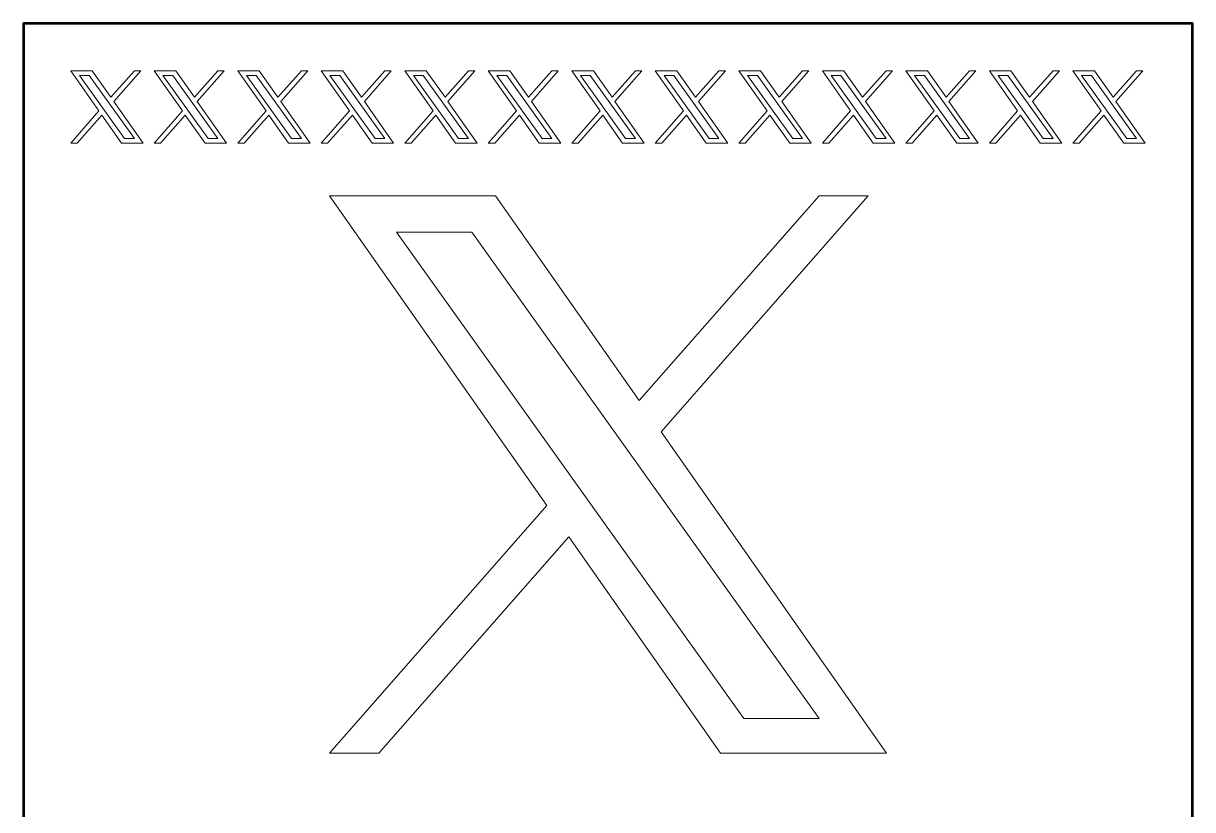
# Model space of a CAD drawing. Header units: centimetres. Extents: x -15 to 18.5, y -14.8 to 14.8.
# Drawn here: x -15 to 6, y 0.73 to 14.85 of the extents above; entities that cross this region are included whole.
import ezdxf

# ---------------------------------------------------------------- set-up
doc = ezdxf.new("R2010")
doc.units = ezdxf.units.CM
doc.header["$MEASUREMENT"] = 0
doc.layers.add('Layer 1', color=7, linetype='Continuous')

msp = doc.modelspace()

# ---------------------------------------------------------------- linework, layer by layer
at = {"layer": 'Layer 1', "lineweight": 53}
msp.add_lwpolyline([(-15, -14.85), (6, -14.85), (6, 14.85), (-15, 14.85), (-15, -14.85)], close=True, dxfattribs=at)
at = {"layer": 'Layer 1', "color": 202, "lineweight": 9}
for points, knots in [([(-13.3762, 13.44956), (-13.3762, 13.44956), (-12.85, 12.69946), (-12.85, 12.69946), (-12.85, 12.69946), (-12.85, 12.69946), (-13.23714, 12.69946), (-13.23714, 12.69946), (-13.23714, 12.69946), (-13.23714, 12.69946), (-13.59161, 13.20468), (-13.59161, 13.20468), (-13.59161, 13.20468), (-13.59161, 13.20468), (-14.03534, 12.69946), (-14.03534, 12.69946), (-14.03534, 12.69946), (-14.03534, 12.69946), (-14.15, 12.69946), (-14.15, 12.69946), (-14.15, 12.69946), (-14.15, 12.69946), (-13.64243, 13.27718), (-13.64243, 13.27718), (-13.64243, 13.27718), (-13.64243, 13.27718), (-14.15, 14.00054), (-14.15, 14.00054), (-14.15, 14.00054), (-14.15, 14.00054), (-13.76286, 14.00054), (-13.76286, 14.00054), (-13.76286, 14.00054), (-13.76286, 14.00054), (-13.42729, 13.52223), (-13.42729, 13.52223), (-13.42729, 13.52223), (-13.42729, 13.52223), (-13.00683, 14.00054), (-13.00683, 14.00054), (-13.00683, 14.00054), (-13.00683, 14.00054), (-12.89217, 14.00054), (-12.89217, 14.00054), (-12.89217, 14.00054), (-12.89217, 14.00054), (-13.3762, 13.44956), (-13.3762, 13.44956)], [0, 0, 0, 0, 0.07692308, 0.07692308, 0.07692308, 0.07692308, 0.15384615, 0.15384615, 0.15384615, 0.15384615, 0.23076923, 0.23076923, 0.23076923, 0.23076923, 0.30769231, 0.30769231, 0.30769231, 0.30769231, 0.38461538, 0.38461538, 0.38461538, 0.38461538, 0.46153846, 0.46153846, 0.46153846, 0.46153846, 0.53846154, 0.53846154, 0.53846154, 0.53846154, 0.61538462, 0.61538462, 0.61538462, 0.61538462, 0.69230769, 0.69230769, 0.69230769, 0.69230769, 0.76923077, 0.76923077, 0.76923077, 0.76923077, 0.84615385, 0.84615385, 0.84615385, 0.84615385, 1, 1, 1, 1]), ([(-13.99395, 13.91587), (-13.99395, 13.91587), (-13.18311, 12.77997), (-13.18311, 12.77997), (-13.18311, 12.77997), (-13.18311, 12.77997), (-13.00691, 12.77997), (-13.00691, 12.77997), (-13.00691, 12.77997), (-13.00691, 12.77997), (-13.8178, 13.91587), (-13.8178, 13.91587), (-13.8178, 13.91587), (-13.8178, 13.91587), (-13.99395, 13.91587), (-13.99395, 13.91587)], [0, 0, 0, 0, 0.2, 0.2, 0.2, 0.2, 0.4, 0.4, 0.4, 0.4, 0.6, 0.6, 0.6, 0.6, 1, 1, 1, 1]), ([(-13.99395, 13.91587), (-13.99395, 13.91587), (-13.99395, 13.91587), (-13.99395, 13.91587), (-13.99395, 13.91587), (-13.99395, 13.91587), (-13.99395, 13.91587), (-13.99395, 13.91587)], [0, 0, 0, 0, 0.33333333, 0.33333333, 0.33333333, 0.33333333, 1, 1, 1, 1]), ([(-11.8762, 13.44956), (-11.8762, 13.44956), (-11.35, 12.69946), (-11.35, 12.69946), (-11.35, 12.69946), (-11.35, 12.69946), (-11.73714, 12.69946), (-11.73714, 12.69946), (-11.73714, 12.69946), (-11.73714, 12.69946), (-12.09161, 13.20468), (-12.09161, 13.20468), (-12.09161, 13.20468), (-12.09161, 13.20468), (-12.53534, 12.69946), (-12.53534, 12.69946), (-12.53534, 12.69946), (-12.53534, 12.69946), (-12.65, 12.69946), (-12.65, 12.69946), (-12.65, 12.69946), (-12.65, 12.69946), (-12.14243, 13.27718), (-12.14243, 13.27718), (-12.14243, 13.27718), (-12.14243, 13.27718), (-12.65, 14.00054), (-12.65, 14.00054), (-12.65, 14.00054), (-12.65, 14.00054), (-12.26286, 14.00054), (-12.26286, 14.00054), (-12.26286, 14.00054), (-12.26286, 14.00054), (-11.92729, 13.52223), (-11.92729, 13.52223), (-11.92729, 13.52223), (-11.92729, 13.52223), (-11.50683, 14.00054), (-11.50683, 14.00054), (-11.50683, 14.00054), (-11.50683, 14.00054), (-11.39217, 14.00054), (-11.39217, 14.00054), (-11.39217, 14.00054), (-11.39217, 14.00054), (-11.8762, 13.44956), (-11.8762, 13.44956)], [0, 0, 0, 0, 0.07692308, 0.07692308, 0.07692308, 0.07692308, 0.15384615, 0.15384615, 0.15384615, 0.15384615, 0.23076923, 0.23076923, 0.23076923, 0.23076923, 0.30769231, 0.30769231, 0.30769231, 0.30769231, 0.38461538, 0.38461538, 0.38461538, 0.38461538, 0.46153846, 0.46153846, 0.46153846, 0.46153846, 0.53846154, 0.53846154, 0.53846154, 0.53846154, 0.61538462, 0.61538462, 0.61538462, 0.61538462, 0.69230769, 0.69230769, 0.69230769, 0.69230769, 0.76923077, 0.76923077, 0.76923077, 0.76923077, 0.84615385, 0.84615385, 0.84615385, 0.84615385, 1, 1, 1, 1]), ([(-12.49395, 13.91587), (-12.49395, 13.91587), (-11.68311, 12.77997), (-11.68311, 12.77997), (-11.68311, 12.77997), (-11.68311, 12.77997), (-11.50691, 12.77997), (-11.50691, 12.77997), (-11.50691, 12.77997), (-11.50691, 12.77997), (-12.3178, 13.91587), (-12.3178, 13.91587), (-12.3178, 13.91587), (-12.3178, 13.91587), (-12.49395, 13.91587), (-12.49395, 13.91587)], [0, 0, 0, 0, 0.2, 0.2, 0.2, 0.2, 0.4, 0.4, 0.4, 0.4, 0.6, 0.6, 0.6, 0.6, 1, 1, 1, 1]), ([(-12.49395, 13.91587), (-12.49395, 13.91587), (-12.49395, 13.91587), (-12.49395, 13.91587), (-12.49395, 13.91587), (-12.49395, 13.91587), (-12.49395, 13.91587), (-12.49395, 13.91587)], [0, 0, 0, 0, 0.33333333, 0.33333333, 0.33333333, 0.33333333, 1, 1, 1, 1]), ([(-10.3762, 13.44956), (-10.3762, 13.44956), (-9.85, 12.69946), (-9.85, 12.69946), (-9.85, 12.69946), (-9.85, 12.69946), (-10.23714, 12.69946), (-10.23714, 12.69946), (-10.23714, 12.69946), (-10.23714, 12.69946), (-10.59161, 13.20468), (-10.59161, 13.20468), (-10.59161, 13.20468), (-10.59161, 13.20468), (-11.03534, 12.69946), (-11.03534, 12.69946), (-11.03534, 12.69946), (-11.03534, 12.69946), (-11.15, 12.69946), (-11.15, 12.69946), (-11.15, 12.69946), (-11.15, 12.69946), (-10.64243, 13.27718), (-10.64243, 13.27718), (-10.64243, 13.27718), (-10.64243, 13.27718), (-11.15, 14.00054), (-11.15, 14.00054), (-11.15, 14.00054), (-11.15, 14.00054), (-10.76286, 14.00054), (-10.76286, 14.00054), (-10.76286, 14.00054), (-10.76286, 14.00054), (-10.42729, 13.52223), (-10.42729, 13.52223), (-10.42729, 13.52223), (-10.42729, 13.52223), (-10.00683, 14.00054), (-10.00683, 14.00054), (-10.00683, 14.00054), (-10.00683, 14.00054), (-9.89217, 14.00054), (-9.89217, 14.00054), (-9.89217, 14.00054), (-9.89217, 14.00054), (-10.3762, 13.44956), (-10.3762, 13.44956)], [0, 0, 0, 0, 0.07692308, 0.07692308, 0.07692308, 0.07692308, 0.15384615, 0.15384615, 0.15384615, 0.15384615, 0.23076923, 0.23076923, 0.23076923, 0.23076923, 0.30769231, 0.30769231, 0.30769231, 0.30769231, 0.38461538, 0.38461538, 0.38461538, 0.38461538, 0.46153846, 0.46153846, 0.46153846, 0.46153846, 0.53846154, 0.53846154, 0.53846154, 0.53846154, 0.61538462, 0.61538462, 0.61538462, 0.61538462, 0.69230769, 0.69230769, 0.69230769, 0.69230769, 0.76923077, 0.76923077, 0.76923077, 0.76923077, 0.84615385, 0.84615385, 0.84615385, 0.84615385, 1, 1, 1, 1]), ([(-10.99395, 13.91587), (-10.99395, 13.91587), (-10.18311, 12.77997), (-10.18311, 12.77997), (-10.18311, 12.77997), (-10.18311, 12.77997), (-10.00691, 12.77997), (-10.00691, 12.77997), (-10.00691, 12.77997), (-10.00691, 12.77997), (-10.8178, 13.91587), (-10.8178, 13.91587), (-10.8178, 13.91587), (-10.8178, 13.91587), (-10.99395, 13.91587), (-10.99395, 13.91587)], [0, 0, 0, 0, 0.2, 0.2, 0.2, 0.2, 0.4, 0.4, 0.4, 0.4, 0.6, 0.6, 0.6, 0.6, 1, 1, 1, 1]), ([(-10.99395, 13.91587), (-10.99395, 13.91587), (-10.99395, 13.91587), (-10.99395, 13.91587), (-10.99395, 13.91587), (-10.99395, 13.91587), (-10.99395, 13.91587), (-10.99395, 13.91587)], [0, 0, 0, 0, 0.33333333, 0.33333333, 0.33333333, 0.33333333, 1, 1, 1, 1]), ([(-8.8762, 13.44956), (-8.8762, 13.44956), (-8.35, 12.69946), (-8.35, 12.69946), (-8.35, 12.69946), (-8.35, 12.69946), (-8.73714, 12.69946), (-8.73714, 12.69946), (-8.73714, 12.69946), (-8.73714, 12.69946), (-9.09161, 13.20468), (-9.09161, 13.20468), (-9.09161, 13.20468), (-9.09161, 13.20468), (-9.53534, 12.69946), (-9.53534, 12.69946), (-9.53534, 12.69946), (-9.53534, 12.69946), (-9.65, 12.69946), (-9.65, 12.69946), (-9.65, 12.69946), (-9.65, 12.69946), (-9.14243, 13.27718), (-9.14243, 13.27718), (-9.14243, 13.27718), (-9.14243, 13.27718), (-9.65, 14.00054), (-9.65, 14.00054), (-9.65, 14.00054), (-9.65, 14.00054), (-9.26286, 14.00054), (-9.26286, 14.00054), (-9.26286, 14.00054), (-9.26286, 14.00054), (-8.92729, 13.52223), (-8.92729, 13.52223), (-8.92729, 13.52223), (-8.92729, 13.52223), (-8.50683, 14.00054), (-8.50683, 14.00054), (-8.50683, 14.00054), (-8.50683, 14.00054), (-8.39217, 14.00054), (-8.39217, 14.00054), (-8.39217, 14.00054), (-8.39217, 14.00054), (-8.8762, 13.44956), (-8.8762, 13.44956)], [0, 0, 0, 0, 0.07692308, 0.07692308, 0.07692308, 0.07692308, 0.15384615, 0.15384615, 0.15384615, 0.15384615, 0.23076923, 0.23076923, 0.23076923, 0.23076923, 0.30769231, 0.30769231, 0.30769231, 0.30769231, 0.38461538, 0.38461538, 0.38461538, 0.38461538, 0.46153846, 0.46153846, 0.46153846, 0.46153846, 0.53846154, 0.53846154, 0.53846154, 0.53846154, 0.61538462, 0.61538462, 0.61538462, 0.61538462, 0.69230769, 0.69230769, 0.69230769, 0.69230769, 0.76923077, 0.76923077, 0.76923077, 0.76923077, 0.84615385, 0.84615385, 0.84615385, 0.84615385, 1, 1, 1, 1]), ([(-9.49395, 13.91587), (-9.49395, 13.91587), (-8.68311, 12.77997), (-8.68311, 12.77997), (-8.68311, 12.77997), (-8.68311, 12.77997), (-8.50691, 12.77997), (-8.50691, 12.77997), (-8.50691, 12.77997), (-8.50691, 12.77997), (-9.3178, 13.91587), (-9.3178, 13.91587), (-9.3178, 13.91587), (-9.3178, 13.91587), (-9.49395, 13.91587), (-9.49395, 13.91587)], [0, 0, 0, 0, 0.2, 0.2, 0.2, 0.2, 0.4, 0.4, 0.4, 0.4, 0.6, 0.6, 0.6, 0.6, 1, 1, 1, 1]), ([(-9.49395, 13.91587), (-9.49395, 13.91587), (-9.49395, 13.91587), (-9.49395, 13.91587), (-9.49395, 13.91587), (-9.49395, 13.91587), (-9.49395, 13.91587), (-9.49395, 13.91587)], [0, 0, 0, 0, 0.33333333, 0.33333333, 0.33333333, 0.33333333, 1, 1, 1, 1]), ([(-7.3762, 13.44956), (-7.3762, 13.44956), (-6.85, 12.69946), (-6.85, 12.69946), (-6.85, 12.69946), (-6.85, 12.69946), (-7.23714, 12.69946), (-7.23714, 12.69946), (-7.23714, 12.69946), (-7.23714, 12.69946), (-7.59161, 13.20468), (-7.59161, 13.20468), (-7.59161, 13.20468), (-7.59161, 13.20468), (-8.03534, 12.69946), (-8.03534, 12.69946), (-8.03534, 12.69946), (-8.03534, 12.69946), (-8.15, 12.69946), (-8.15, 12.69946), (-8.15, 12.69946), (-8.15, 12.69946), (-7.64243, 13.27718), (-7.64243, 13.27718), (-7.64243, 13.27718), (-7.64243, 13.27718), (-8.15, 14.00054), (-8.15, 14.00054), (-8.15, 14.00054), (-8.15, 14.00054), (-7.76286, 14.00054), (-7.76286, 14.00054), (-7.76286, 14.00054), (-7.76286, 14.00054), (-7.42729, 13.52223), (-7.42729, 13.52223), (-7.42729, 13.52223), (-7.42729, 13.52223), (-7.00683, 14.00054), (-7.00683, 14.00054), (-7.00683, 14.00054), (-7.00683, 14.00054), (-6.89217, 14.00054), (-6.89217, 14.00054), (-6.89217, 14.00054), (-6.89217, 14.00054), (-7.3762, 13.44956), (-7.3762, 13.44956)], [0, 0, 0, 0, 0.07692308, 0.07692308, 0.07692308, 0.07692308, 0.15384615, 0.15384615, 0.15384615, 0.15384615, 0.23076923, 0.23076923, 0.23076923, 0.23076923, 0.30769231, 0.30769231, 0.30769231, 0.30769231, 0.38461538, 0.38461538, 0.38461538, 0.38461538, 0.46153846, 0.46153846, 0.46153846, 0.46153846, 0.53846154, 0.53846154, 0.53846154, 0.53846154, 0.61538462, 0.61538462, 0.61538462, 0.61538462, 0.69230769, 0.69230769, 0.69230769, 0.69230769, 0.76923077, 0.76923077, 0.76923077, 0.76923077, 0.84615385, 0.84615385, 0.84615385, 0.84615385, 1, 1, 1, 1]), ([(-7.99395, 13.91587), (-7.99395, 13.91587), (-7.18311, 12.77997), (-7.18311, 12.77997), (-7.18311, 12.77997), (-7.18311, 12.77997), (-7.00691, 12.77997), (-7.00691, 12.77997), (-7.00691, 12.77997), (-7.00691, 12.77997), (-7.8178, 13.91587), (-7.8178, 13.91587), (-7.8178, 13.91587), (-7.8178, 13.91587), (-7.99395, 13.91587), (-7.99395, 13.91587)], [0, 0, 0, 0, 0.2, 0.2, 0.2, 0.2, 0.4, 0.4, 0.4, 0.4, 0.6, 0.6, 0.6, 0.6, 1, 1, 1, 1]), ([(-7.99395, 13.91587), (-7.99395, 13.91587), (-7.99395, 13.91587), (-7.99395, 13.91587), (-7.99395, 13.91587), (-7.99395, 13.91587), (-7.99395, 13.91587), (-7.99395, 13.91587)], [0, 0, 0, 0, 0.33333333, 0.33333333, 0.33333333, 0.33333333, 1, 1, 1, 1]), ([(-5.8762, 13.44956), (-5.8762, 13.44956), (-5.35, 12.69946), (-5.35, 12.69946), (-5.35, 12.69946), (-5.35, 12.69946), (-5.73714, 12.69946), (-5.73714, 12.69946), (-5.73714, 12.69946), (-5.73714, 12.69946), (-6.09161, 13.20468), (-6.09161, 13.20468), (-6.09161, 13.20468), (-6.09161, 13.20468), (-6.53534, 12.69946), (-6.53534, 12.69946), (-6.53534, 12.69946), (-6.53534, 12.69946), (-6.65, 12.69946), (-6.65, 12.69946), (-6.65, 12.69946), (-6.65, 12.69946), (-6.14243, 13.27718), (-6.14243, 13.27718), (-6.14243, 13.27718), (-6.14243, 13.27718), (-6.65, 14.00054), (-6.65, 14.00054), (-6.65, 14.00054), (-6.65, 14.00054), (-6.26286, 14.00054), (-6.26286, 14.00054), (-6.26286, 14.00054), (-6.26286, 14.00054), (-5.92729, 13.52223), (-5.92729, 13.52223), (-5.92729, 13.52223), (-5.92729, 13.52223), (-5.50683, 14.00054), (-5.50683, 14.00054), (-5.50683, 14.00054), (-5.50683, 14.00054), (-5.39217, 14.00054), (-5.39217, 14.00054), (-5.39217, 14.00054), (-5.39217, 14.00054), (-5.8762, 13.44956), (-5.8762, 13.44956)], [0, 0, 0, 0, 0.07692308, 0.07692308, 0.07692308, 0.07692308, 0.15384615, 0.15384615, 0.15384615, 0.15384615, 0.23076923, 0.23076923, 0.23076923, 0.23076923, 0.30769231, 0.30769231, 0.30769231, 0.30769231, 0.38461538, 0.38461538, 0.38461538, 0.38461538, 0.46153846, 0.46153846, 0.46153846, 0.46153846, 0.53846154, 0.53846154, 0.53846154, 0.53846154, 0.61538462, 0.61538462, 0.61538462, 0.61538462, 0.69230769, 0.69230769, 0.69230769, 0.69230769, 0.76923077, 0.76923077, 0.76923077, 0.76923077, 0.84615385, 0.84615385, 0.84615385, 0.84615385, 1, 1, 1, 1]), ([(-6.49395, 13.91587), (-6.49395, 13.91587), (-5.68311, 12.77997), (-5.68311, 12.77997), (-5.68311, 12.77997), (-5.68311, 12.77997), (-5.50691, 12.77997), (-5.50691, 12.77997), (-5.50691, 12.77997), (-5.50691, 12.77997), (-6.3178, 13.91587), (-6.3178, 13.91587), (-6.3178, 13.91587), (-6.3178, 13.91587), (-6.49395, 13.91587), (-6.49395, 13.91587)], [0, 0, 0, 0, 0.2, 0.2, 0.2, 0.2, 0.4, 0.4, 0.4, 0.4, 0.6, 0.6, 0.6, 0.6, 1, 1, 1, 1]), ([(-6.49395, 13.91587), (-6.49395, 13.91587), (-6.49395, 13.91587), (-6.49395, 13.91587), (-6.49395, 13.91587), (-6.49395, 13.91587), (-6.49395, 13.91587), (-6.49395, 13.91587)], [0, 0, 0, 0, 0.33333333, 0.33333333, 0.33333333, 0.33333333, 1, 1, 1, 1]), ([(-4.3762, 13.44956), (-4.3762, 13.44956), (-3.85, 12.69946), (-3.85, 12.69946), (-3.85, 12.69946), (-3.85, 12.69946), (-4.23714, 12.69946), (-4.23714, 12.69946), (-4.23714, 12.69946), (-4.23714, 12.69946), (-4.59161, 13.20468), (-4.59161, 13.20468), (-4.59161, 13.20468), (-4.59161, 13.20468), (-5.03534, 12.69946), (-5.03534, 12.69946), (-5.03534, 12.69946), (-5.03534, 12.69946), (-5.15, 12.69946), (-5.15, 12.69946), (-5.15, 12.69946), (-5.15, 12.69946), (-4.64243, 13.27718), (-4.64243, 13.27718), (-4.64243, 13.27718), (-4.64243, 13.27718), (-5.15, 14.00054), (-5.15, 14.00054), (-5.15, 14.00054), (-5.15, 14.00054), (-4.76286, 14.00054), (-4.76286, 14.00054), (-4.76286, 14.00054), (-4.76286, 14.00054), (-4.42729, 13.52223), (-4.42729, 13.52223), (-4.42729, 13.52223), (-4.42729, 13.52223), (-4.00683, 14.00054), (-4.00683, 14.00054), (-4.00683, 14.00054), (-4.00683, 14.00054), (-3.89217, 14.00054), (-3.89217, 14.00054), (-3.89217, 14.00054), (-3.89217, 14.00054), (-4.3762, 13.44956), (-4.3762, 13.44956)], [0, 0, 0, 0, 0.07692308, 0.07692308, 0.07692308, 0.07692308, 0.15384615, 0.15384615, 0.15384615, 0.15384615, 0.23076923, 0.23076923, 0.23076923, 0.23076923, 0.30769231, 0.30769231, 0.30769231, 0.30769231, 0.38461538, 0.38461538, 0.38461538, 0.38461538, 0.46153846, 0.46153846, 0.46153846, 0.46153846, 0.53846154, 0.53846154, 0.53846154, 0.53846154, 0.61538462, 0.61538462, 0.61538462, 0.61538462, 0.69230769, 0.69230769, 0.69230769, 0.69230769, 0.76923077, 0.76923077, 0.76923077, 0.76923077, 0.84615385, 0.84615385, 0.84615385, 0.84615385, 1, 1, 1, 1]), ([(-4.99395, 13.91587), (-4.99395, 13.91587), (-4.18311, 12.77997), (-4.18311, 12.77997), (-4.18311, 12.77997), (-4.18311, 12.77997), (-4.00691, 12.77997), (-4.00691, 12.77997), (-4.00691, 12.77997), (-4.00691, 12.77997), (-4.8178, 13.91587), (-4.8178, 13.91587), (-4.8178, 13.91587), (-4.8178, 13.91587), (-4.99395, 13.91587), (-4.99395, 13.91587)], [0, 0, 0, 0, 0.2, 0.2, 0.2, 0.2, 0.4, 0.4, 0.4, 0.4, 0.6, 0.6, 0.6, 0.6, 1, 1, 1, 1]), ([(-4.99395, 13.91587), (-4.99395, 13.91587), (-4.99395, 13.91587), (-4.99395, 13.91587), (-4.99395, 13.91587), (-4.99395, 13.91587), (-4.99395, 13.91587), (-4.99395, 13.91587)], [0, 0, 0, 0, 0.33333333, 0.33333333, 0.33333333, 0.33333333, 1, 1, 1, 1]), ([(-2.8762, 13.44956), (-2.8762, 13.44956), (-2.35, 12.69946), (-2.35, 12.69946), (-2.35, 12.69946), (-2.35, 12.69946), (-2.73714, 12.69946), (-2.73714, 12.69946), (-2.73714, 12.69946), (-2.73714, 12.69946), (-3.09161, 13.20468), (-3.09161, 13.20468), (-3.09161, 13.20468), (-3.09161, 13.20468), (-3.53534, 12.69946), (-3.53534, 12.69946), (-3.53534, 12.69946), (-3.53534, 12.69946), (-3.65, 12.69946), (-3.65, 12.69946), (-3.65, 12.69946), (-3.65, 12.69946), (-3.14243, 13.27718), (-3.14243, 13.27718), (-3.14243, 13.27718), (-3.14243, 13.27718), (-3.65, 14.00054), (-3.65, 14.00054), (-3.65, 14.00054), (-3.65, 14.00054), (-3.26286, 14.00054), (-3.26286, 14.00054), (-3.26286, 14.00054), (-3.26286, 14.00054), (-2.92729, 13.52223), (-2.92729, 13.52223), (-2.92729, 13.52223), (-2.92729, 13.52223), (-2.50683, 14.00054), (-2.50683, 14.00054), (-2.50683, 14.00054), (-2.50683, 14.00054), (-2.39217, 14.00054), (-2.39217, 14.00054), (-2.39217, 14.00054), (-2.39217, 14.00054), (-2.8762, 13.44956), (-2.8762, 13.44956)], [0, 0, 0, 0, 0.07692308, 0.07692308, 0.07692308, 0.07692308, 0.15384615, 0.15384615, 0.15384615, 0.15384615, 0.23076923, 0.23076923, 0.23076923, 0.23076923, 0.30769231, 0.30769231, 0.30769231, 0.30769231, 0.38461538, 0.38461538, 0.38461538, 0.38461538, 0.46153846, 0.46153846, 0.46153846, 0.46153846, 0.53846154, 0.53846154, 0.53846154, 0.53846154, 0.61538462, 0.61538462, 0.61538462, 0.61538462, 0.69230769, 0.69230769, 0.69230769, 0.69230769, 0.76923077, 0.76923077, 0.76923077, 0.76923077, 0.84615385, 0.84615385, 0.84615385, 0.84615385, 1, 1, 1, 1]), ([(-3.49395, 13.91587), (-3.49395, 13.91587), (-2.68311, 12.77997), (-2.68311, 12.77997), (-2.68311, 12.77997), (-2.68311, 12.77997), (-2.50691, 12.77997), (-2.50691, 12.77997), (-2.50691, 12.77997), (-2.50691, 12.77997), (-3.3178, 13.91587), (-3.3178, 13.91587), (-3.3178, 13.91587), (-3.3178, 13.91587), (-3.49395, 13.91587), (-3.49395, 13.91587)], [0, 0, 0, 0, 0.2, 0.2, 0.2, 0.2, 0.4, 0.4, 0.4, 0.4, 0.6, 0.6, 0.6, 0.6, 1, 1, 1, 1]), ([(-3.49395, 13.91587), (-3.49395, 13.91587), (-3.49395, 13.91587), (-3.49395, 13.91587), (-3.49395, 13.91587), (-3.49395, 13.91587), (-3.49395, 13.91587), (-3.49395, 13.91587)], [0, 0, 0, 0, 0.33333333, 0.33333333, 0.33333333, 0.33333333, 1, 1, 1, 1]), ([(-1.3762, 13.44956), (-1.3762, 13.44956), (-0.85, 12.69946), (-0.85, 12.69946), (-0.85, 12.69946), (-0.85, 12.69946), (-1.23714, 12.69946), (-1.23714, 12.69946), (-1.23714, 12.69946), (-1.23714, 12.69946), (-1.59161, 13.20468), (-1.59161, 13.20468), (-1.59161, 13.20468), (-1.59161, 13.20468), (-2.03534, 12.69946), (-2.03534, 12.69946), (-2.03534, 12.69946), (-2.03534, 12.69946), (-2.15, 12.69946), (-2.15, 12.69946), (-2.15, 12.69946), (-2.15, 12.69946), (-1.64243, 13.27718), (-1.64243, 13.27718), (-1.64243, 13.27718), (-1.64243, 13.27718), (-2.15, 14.00054), (-2.15, 14.00054), (-2.15, 14.00054), (-2.15, 14.00054), (-1.76286, 14.00054), (-1.76286, 14.00054), (-1.76286, 14.00054), (-1.76286, 14.00054), (-1.42729, 13.52223), (-1.42729, 13.52223), (-1.42729, 13.52223), (-1.42729, 13.52223), (-1.00683, 14.00054), (-1.00683, 14.00054), (-1.00683, 14.00054), (-1.00683, 14.00054), (-0.89217, 14.00054), (-0.89217, 14.00054), (-0.89217, 14.00054), (-0.89217, 14.00054), (-1.3762, 13.44956), (-1.3762, 13.44956)], [0, 0, 0, 0, 0.07692308, 0.07692308, 0.07692308, 0.07692308, 0.15384615, 0.15384615, 0.15384615, 0.15384615, 0.23076923, 0.23076923, 0.23076923, 0.23076923, 0.30769231, 0.30769231, 0.30769231, 0.30769231, 0.38461538, 0.38461538, 0.38461538, 0.38461538, 0.46153846, 0.46153846, 0.46153846, 0.46153846, 0.53846154, 0.53846154, 0.53846154, 0.53846154, 0.61538462, 0.61538462, 0.61538462, 0.61538462, 0.69230769, 0.69230769, 0.69230769, 0.69230769, 0.76923077, 0.76923077, 0.76923077, 0.76923077, 0.84615385, 0.84615385, 0.84615385, 0.84615385, 1, 1, 1, 1]), ([(-1.99395, 13.91587), (-1.99395, 13.91587), (-1.18311, 12.77997), (-1.18311, 12.77997), (-1.18311, 12.77997), (-1.18311, 12.77997), (-1.00691, 12.77997), (-1.00691, 12.77997), (-1.00691, 12.77997), (-1.00691, 12.77997), (-1.8178, 13.91587), (-1.8178, 13.91587), (-1.8178, 13.91587), (-1.8178, 13.91587), (-1.99395, 13.91587), (-1.99395, 13.91587)], [0, 0, 0, 0, 0.2, 0.2, 0.2, 0.2, 0.4, 0.4, 0.4, 0.4, 0.6, 0.6, 0.6, 0.6, 1, 1, 1, 1]), ([(-1.99395, 13.91587), (-1.99395, 13.91587), (-1.99395, 13.91587), (-1.99395, 13.91587), (-1.99395, 13.91587), (-1.99395, 13.91587), (-1.99395, 13.91587), (-1.99395, 13.91587)], [0, 0, 0, 0, 0.33333333, 0.33333333, 0.33333333, 0.33333333, 1, 1, 1, 1]), ([(0.1238, 13.44956), (0.1238, 13.44956), (0.65, 12.69946), (0.65, 12.69946), (0.65, 12.69946), (0.65, 12.69946), (0.26286, 12.69946), (0.26286, 12.69946), (0.26286, 12.69946), (0.26286, 12.69946), (-0.09161, 13.20468), (-0.09161, 13.20468), (-0.09161, 13.20468), (-0.09161, 13.20468), (-0.53534, 12.69946), (-0.53534, 12.69946), (-0.53534, 12.69946), (-0.53534, 12.69946), (-0.65, 12.69946), (-0.65, 12.69946), (-0.65, 12.69946), (-0.65, 12.69946), (-0.14243, 13.27718), (-0.14243, 13.27718), (-0.14243, 13.27718), (-0.14243, 13.27718), (-0.65, 14.00054), (-0.65, 14.00054), (-0.65, 14.00054), (-0.65, 14.00054), (-0.26286, 14.00054), (-0.26286, 14.00054), (-0.26286, 14.00054), (-0.26286, 14.00054), (0.07271, 13.52223), (0.07271, 13.52223), (0.07271, 13.52223), (0.07271, 13.52223), (0.49317, 14.00054), (0.49317, 14.00054), (0.49317, 14.00054), (0.49317, 14.00054), (0.60783, 14.00054), (0.60783, 14.00054), (0.60783, 14.00054), (0.60783, 14.00054), (0.1238, 13.44956), (0.1238, 13.44956)], [0, 0, 0, 0, 0.07692308, 0.07692308, 0.07692308, 0.07692308, 0.15384615, 0.15384615, 0.15384615, 0.15384615, 0.23076923, 0.23076923, 0.23076923, 0.23076923, 0.30769231, 0.30769231, 0.30769231, 0.30769231, 0.38461538, 0.38461538, 0.38461538, 0.38461538, 0.46153846, 0.46153846, 0.46153846, 0.46153846, 0.53846154, 0.53846154, 0.53846154, 0.53846154, 0.61538462, 0.61538462, 0.61538462, 0.61538462, 0.69230769, 0.69230769, 0.69230769, 0.69230769, 0.76923077, 0.76923077, 0.76923077, 0.76923077, 0.84615385, 0.84615385, 0.84615385, 0.84615385, 1, 1, 1, 1]), ([(-0.49395, 13.91587), (-0.49395, 13.91587), (0.31689, 12.77997), (0.31689, 12.77997), (0.31689, 12.77997), (0.31689, 12.77997), (0.49309, 12.77997), (0.49309, 12.77997), (0.49309, 12.77997), (0.49309, 12.77997), (-0.3178, 13.91587), (-0.3178, 13.91587), (-0.3178, 13.91587), (-0.3178, 13.91587), (-0.49395, 13.91587), (-0.49395, 13.91587)], [0, 0, 0, 0, 0.2, 0.2, 0.2, 0.2, 0.4, 0.4, 0.4, 0.4, 0.6, 0.6, 0.6, 0.6, 1, 1, 1, 1]), ([(-0.49395, 13.91587), (-0.49395, 13.91587), (-0.49395, 13.91587), (-0.49395, 13.91587), (-0.49395, 13.91587), (-0.49395, 13.91587), (-0.49395, 13.91587), (-0.49395, 13.91587)], [0, 0, 0, 0, 0.33333333, 0.33333333, 0.33333333, 0.33333333, 1, 1, 1, 1]), ([(1.6238, 13.44956), (1.6238, 13.44956), (2.15, 12.69946), (2.15, 12.69946), (2.15, 12.69946), (2.15, 12.69946), (1.76286, 12.69946), (1.76286, 12.69946), (1.76286, 12.69946), (1.76286, 12.69946), (1.40839, 13.20468), (1.40839, 13.20468), (1.40839, 13.20468), (1.40839, 13.20468), (0.96466, 12.69946), (0.96466, 12.69946), (0.96466, 12.69946), (0.96466, 12.69946), (0.85, 12.69946), (0.85, 12.69946), (0.85, 12.69946), (0.85, 12.69946), (1.35757, 13.27718), (1.35757, 13.27718), (1.35757, 13.27718), (1.35757, 13.27718), (0.85, 14.00054), (0.85, 14.00054), (0.85, 14.00054), (0.85, 14.00054), (1.23714, 14.00054), (1.23714, 14.00054), (1.23714, 14.00054), (1.23714, 14.00054), (1.57271, 13.52223), (1.57271, 13.52223), (1.57271, 13.52223), (1.57271, 13.52223), (1.99317, 14.00054), (1.99317, 14.00054), (1.99317, 14.00054), (1.99317, 14.00054), (2.10783, 14.00054), (2.10783, 14.00054), (2.10783, 14.00054), (2.10783, 14.00054), (1.6238, 13.44956), (1.6238, 13.44956)], [0, 0, 0, 0, 0.07692308, 0.07692308, 0.07692308, 0.07692308, 0.15384615, 0.15384615, 0.15384615, 0.15384615, 0.23076923, 0.23076923, 0.23076923, 0.23076923, 0.30769231, 0.30769231, 0.30769231, 0.30769231, 0.38461538, 0.38461538, 0.38461538, 0.38461538, 0.46153846, 0.46153846, 0.46153846, 0.46153846, 0.53846154, 0.53846154, 0.53846154, 0.53846154, 0.61538462, 0.61538462, 0.61538462, 0.61538462, 0.69230769, 0.69230769, 0.69230769, 0.69230769, 0.76923077, 0.76923077, 0.76923077, 0.76923077, 0.84615385, 0.84615385, 0.84615385, 0.84615385, 1, 1, 1, 1]), ([(1.00605, 13.91587), (1.00605, 13.91587), (1.81689, 12.77997), (1.81689, 12.77997), (1.81689, 12.77997), (1.81689, 12.77997), (1.99309, 12.77997), (1.99309, 12.77997), (1.99309, 12.77997), (1.99309, 12.77997), (1.1822, 13.91587), (1.1822, 13.91587), (1.1822, 13.91587), (1.1822, 13.91587), (1.00605, 13.91587), (1.00605, 13.91587)], [0, 0, 0, 0, 0.2, 0.2, 0.2, 0.2, 0.4, 0.4, 0.4, 0.4, 0.6, 0.6, 0.6, 0.6, 1, 1, 1, 1]), ([(1.00605, 13.91587), (1.00605, 13.91587), (1.00605, 13.91587), (1.00605, 13.91587), (1.00605, 13.91587), (1.00605, 13.91587), (1.00605, 13.91587), (1.00605, 13.91587)], [0, 0, 0, 0, 0.33333333, 0.33333333, 0.33333333, 0.33333333, 1, 1, 1, 1]), ([(3.1238, 13.44956), (3.1238, 13.44956), (3.65, 12.69946), (3.65, 12.69946), (3.65, 12.69946), (3.65, 12.69946), (3.26286, 12.69946), (3.26286, 12.69946), (3.26286, 12.69946), (3.26286, 12.69946), (2.90839, 13.20468), (2.90839, 13.20468), (2.90839, 13.20468), (2.90839, 13.20468), (2.46466, 12.69946), (2.46466, 12.69946), (2.46466, 12.69946), (2.46466, 12.69946), (2.35, 12.69946), (2.35, 12.69946), (2.35, 12.69946), (2.35, 12.69946), (2.85757, 13.27718), (2.85757, 13.27718), (2.85757, 13.27718), (2.85757, 13.27718), (2.35, 14.00054), (2.35, 14.00054), (2.35, 14.00054), (2.35, 14.00054), (2.73714, 14.00054), (2.73714, 14.00054), (2.73714, 14.00054), (2.73714, 14.00054), (3.07271, 13.52223), (3.07271, 13.52223), (3.07271, 13.52223), (3.07271, 13.52223), (3.49317, 14.00054), (3.49317, 14.00054), (3.49317, 14.00054), (3.49317, 14.00054), (3.60783, 14.00054), (3.60783, 14.00054), (3.60783, 14.00054), (3.60783, 14.00054), (3.1238, 13.44956), (3.1238, 13.44956)], [0, 0, 0, 0, 0.07692308, 0.07692308, 0.07692308, 0.07692308, 0.15384615, 0.15384615, 0.15384615, 0.15384615, 0.23076923, 0.23076923, 0.23076923, 0.23076923, 0.30769231, 0.30769231, 0.30769231, 0.30769231, 0.38461538, 0.38461538, 0.38461538, 0.38461538, 0.46153846, 0.46153846, 0.46153846, 0.46153846, 0.53846154, 0.53846154, 0.53846154, 0.53846154, 0.61538462, 0.61538462, 0.61538462, 0.61538462, 0.69230769, 0.69230769, 0.69230769, 0.69230769, 0.76923077, 0.76923077, 0.76923077, 0.76923077, 0.84615385, 0.84615385, 0.84615385, 0.84615385, 1, 1, 1, 1]), ([(2.50605, 13.91587), (2.50605, 13.91587), (3.31689, 12.77997), (3.31689, 12.77997), (3.31689, 12.77997), (3.31689, 12.77997), (3.49309, 12.77997), (3.49309, 12.77997), (3.49309, 12.77997), (3.49309, 12.77997), (2.6822, 13.91587), (2.6822, 13.91587), (2.6822, 13.91587), (2.6822, 13.91587), (2.50605, 13.91587), (2.50605, 13.91587)], [0, 0, 0, 0, 0.2, 0.2, 0.2, 0.2, 0.4, 0.4, 0.4, 0.4, 0.6, 0.6, 0.6, 0.6, 1, 1, 1, 1]), ([(2.50605, 13.91587), (2.50605, 13.91587), (2.50605, 13.91587), (2.50605, 13.91587), (2.50605, 13.91587), (2.50605, 13.91587), (2.50605, 13.91587), (2.50605, 13.91587)], [0, 0, 0, 0, 0.33333333, 0.33333333, 0.33333333, 0.33333333, 1, 1, 1, 1]), ([(4.6238, 13.44956), (4.6238, 13.44956), (5.15, 12.69946), (5.15, 12.69946), (5.15, 12.69946), (5.15, 12.69946), (4.76286, 12.69946), (4.76286, 12.69946), (4.76286, 12.69946), (4.76286, 12.69946), (4.40839, 13.20468), (4.40839, 13.20468), (4.40839, 13.20468), (4.40839, 13.20468), (3.96466, 12.69946), (3.96466, 12.69946), (3.96466, 12.69946), (3.96466, 12.69946), (3.85, 12.69946), (3.85, 12.69946), (3.85, 12.69946), (3.85, 12.69946), (4.35757, 13.27718), (4.35757, 13.27718), (4.35757, 13.27718), (4.35757, 13.27718), (3.85, 14.00054), (3.85, 14.00054), (3.85, 14.00054), (3.85, 14.00054), (4.23714, 14.00054), (4.23714, 14.00054), (4.23714, 14.00054), (4.23714, 14.00054), (4.57271, 13.52223), (4.57271, 13.52223), (4.57271, 13.52223), (4.57271, 13.52223), (4.99317, 14.00054), (4.99317, 14.00054), (4.99317, 14.00054), (4.99317, 14.00054), (5.10783, 14.00054), (5.10783, 14.00054), (5.10783, 14.00054), (5.10783, 14.00054), (4.6238, 13.44956), (4.6238, 13.44956)], [0, 0, 0, 0, 0.07692308, 0.07692308, 0.07692308, 0.07692308, 0.15384615, 0.15384615, 0.15384615, 0.15384615, 0.23076923, 0.23076923, 0.23076923, 0.23076923, 0.30769231, 0.30769231, 0.30769231, 0.30769231, 0.38461538, 0.38461538, 0.38461538, 0.38461538, 0.46153846, 0.46153846, 0.46153846, 0.46153846, 0.53846154, 0.53846154, 0.53846154, 0.53846154, 0.61538462, 0.61538462, 0.61538462, 0.61538462, 0.69230769, 0.69230769, 0.69230769, 0.69230769, 0.76923077, 0.76923077, 0.76923077, 0.76923077, 0.84615385, 0.84615385, 0.84615385, 0.84615385, 1, 1, 1, 1]), ([(4.00605, 13.91587), (4.00605, 13.91587), (4.81689, 12.77997), (4.81689, 12.77997), (4.81689, 12.77997), (4.81689, 12.77997), (4.99309, 12.77997), (4.99309, 12.77997), (4.99309, 12.77997), (4.99309, 12.77997), (4.1822, 13.91587), (4.1822, 13.91587), (4.1822, 13.91587), (4.1822, 13.91587), (4.00605, 13.91587), (4.00605, 13.91587)], [0, 0, 0, 0, 0.2, 0.2, 0.2, 0.2, 0.4, 0.4, 0.4, 0.4, 0.6, 0.6, 0.6, 0.6, 1, 1, 1, 1]), ([(4.00605, 13.91587), (4.00605, 13.91587), (4.00605, 13.91587), (4.00605, 13.91587), (4.00605, 13.91587), (4.00605, 13.91587), (4.00605, 13.91587), (4.00605, 13.91587)], [0, 0, 0, 0, 0.33333333, 0.33333333, 0.33333333, 0.33333333, 1, 1, 1, 1])]:
    msp.add_open_spline(points, degree=3, knots=knots, dxfattribs=at)
at = {"layer": 'Layer 1', "color": 5, "lineweight": 9}
for points, knots in [([(-3.54768, 7.51582), (-3.54768, 7.51582), (0.49999, 1.74583), (0.49999, 1.74583), (0.49999, 1.74583), (0.49999, 1.74583), (-2.47801, 1.74583), (-2.47801, 1.74583), (-2.47801, 1.74583), (-2.47801, 1.74583), (-5.20467, 5.63218), (-5.20467, 5.63218), (-5.20467, 5.63218), (-5.20467, 5.63218), (-8.618, 1.74583), (-8.618, 1.74583), (-8.618, 1.74583), (-8.618, 1.74583), (-9.50001, 1.74583), (-9.50001, 1.74583), (-9.50001, 1.74583), (-9.50001, 1.74583), (-5.59567, 6.18984), (-5.59567, 6.18984), (-5.59567, 6.18984), (-5.59567, 6.18984), (-9.50001, 11.75417), (-9.50001, 11.75417), (-9.50001, 11.75417), (-9.50001, 11.75417), (-6.522, 11.75417), (-6.522, 11.75417), (-6.522, 11.75417), (-6.522, 11.75417), (-3.94068, 8.07483), (-3.94068, 8.07483), (-3.94068, 8.07483), (-3.94068, 8.07483), (-0.70634, 11.75417), (-0.70634, 11.75417), (-0.70634, 11.75417), (-0.70634, 11.75417), (0.17566, 11.75417), (0.17566, 11.75417), (0.17566, 11.75417), (0.17566, 11.75417), (-3.54768, 7.51582), (-3.54768, 7.51582)], [0, 0, 0, 0, 0.07692308, 0.07692308, 0.07692308, 0.07692308, 0.15384615, 0.15384615, 0.15384615, 0.15384615, 0.23076923, 0.23076923, 0.23076923, 0.23076923, 0.30769231, 0.30769231, 0.30769231, 0.30769231, 0.38461538, 0.38461538, 0.38461538, 0.38461538, 0.46153846, 0.46153846, 0.46153846, 0.46153846, 0.53846154, 0.53846154, 0.53846154, 0.53846154, 0.61538462, 0.61538462, 0.61538462, 0.61538462, 0.69230769, 0.69230769, 0.69230769, 0.69230769, 0.76923077, 0.76923077, 0.76923077, 0.76923077, 0.84615385, 0.84615385, 0.84615385, 0.84615385, 1, 1, 1, 1]), ([(-8.29968, 11.10283), (-8.29968, 11.10283), (-2.06234, 2.36516), (-2.06234, 2.36516), (-2.06234, 2.36516), (-2.06234, 2.36516), (-0.707, 2.36516), (-0.707, 2.36516), (-0.707, 2.36516), (-0.707, 2.36516), (-6.94466, 11.10283), (-6.94466, 11.10283), (-6.94466, 11.10283), (-6.94466, 11.10283), (-8.29968, 11.10283), (-8.29968, 11.10283)], [0, 0, 0, 0, 0.2, 0.2, 0.2, 0.2, 0.4, 0.4, 0.4, 0.4, 0.6, 0.6, 0.6, 0.6, 1, 1, 1, 1]), ([(-8.29968, 11.10283), (-8.29968, 11.10283), (-8.29968, 11.10283), (-8.29968, 11.10283), (-8.29968, 11.10283), (-8.29968, 11.10283), (-8.29968, 11.10283), (-8.29968, 11.10283)], [0, 0, 0, 0, 0.33333333, 0.33333333, 0.33333333, 0.33333333, 1, 1, 1, 1])]:
    msp.add_open_spline(points, degree=3, knots=knots, dxfattribs=at)

doc.saveas('drawing.dxf')
